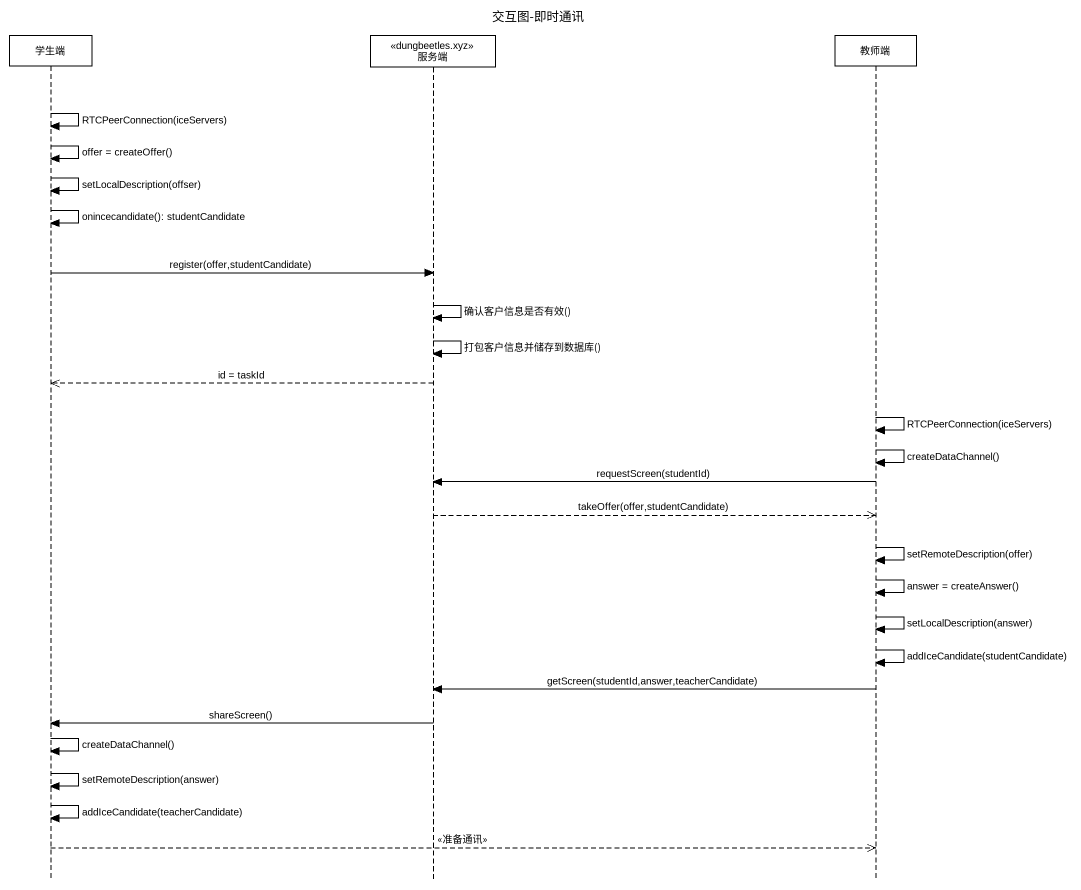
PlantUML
@startuml
title 交互图-即时通讯
hide footbox
participant 学生端
participant 服务端 <<dungbeetles.xyz>>
participant 教师端

学生端 -> 学生端 : RTCPeerConnection(iceServers)
学生端 -> 学生端 : offer = createOffer()
学生端 -> 学生端 : setLocalDescription(offser)
学生端 -> 学生端 : onincecandidate(): studentCandidate
学生端 -> 服务端 : register(offer,studentCandidate)
服务端 -> 服务端 : 确认客户信息是否有效()
服务端 -> 服务端 : 打包客户信息并储存到数据库()
服务端 -->> 学生端 : id = taskId
教师端 -> 教师端 : RTCPeerConnection(iceServers)
教师端 -> 教师端 : createDataChannel()
教师端 -> 服务端 : requestScreen(studentId)
服务端 -->> 教师端 : takeOffer(offer,studentCandidate)
教师端 -> 教师端 : setRemoteDescription(offer)
教师端 -> 教师端 : answer = createAnswer()
教师端 -> 教师端 : setLocalDescription(answer)
教师端 -> 教师端 : addIceCandidate(studentCandidate)
教师端 -> 服务端 : getScreen(studentId,answer,teacherCandidate)
服务端 -> 学生端 : shareScreen()
学生端 -> 学生端 : createDataChannel()
学生端 -> 学生端 : setRemoteDescription(answer)
学生端 -> 学生端 : addIceCandidate(teacherCandidate)
学生端 -->> 教师端 : <<准备通讯>>
@enduml
